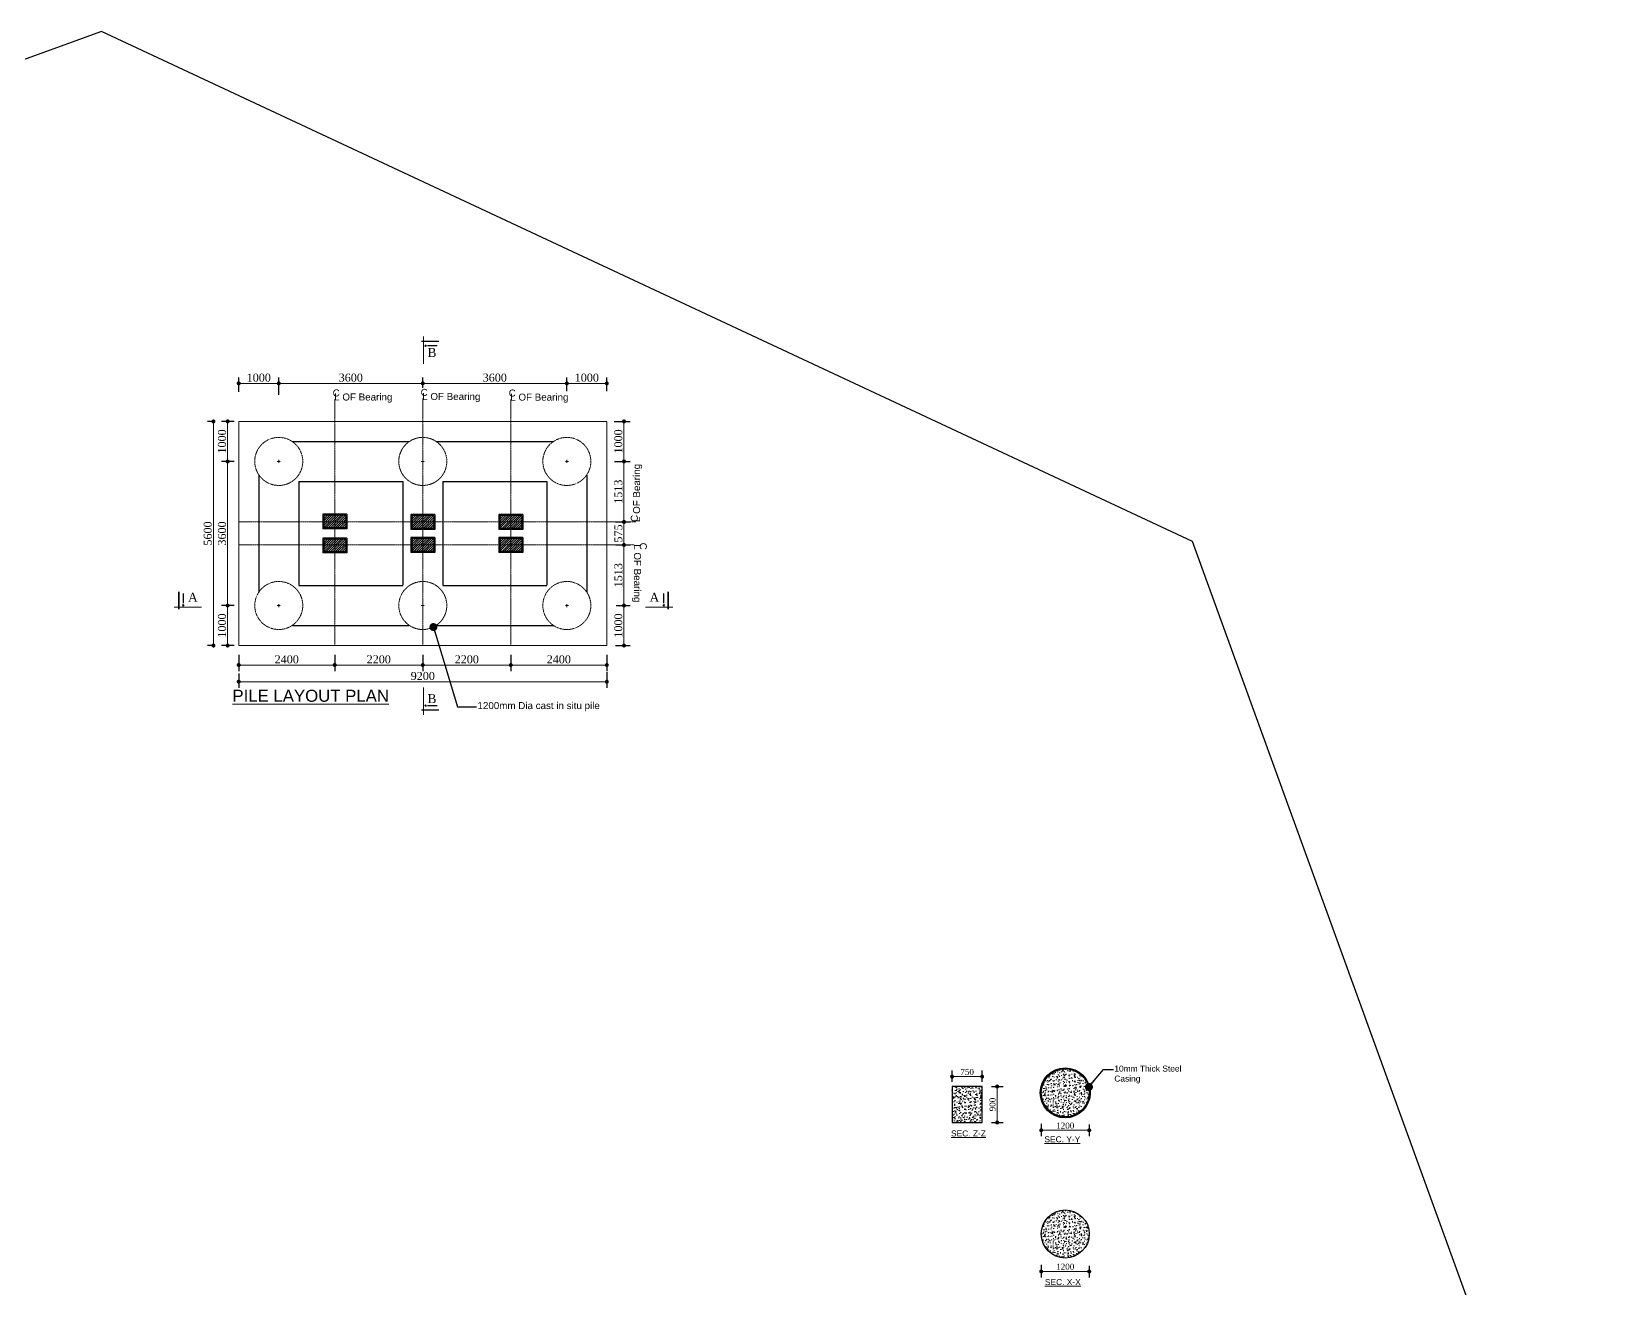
# Model space of a CAD drawing. Header units: millimetres. Extents: x -684453 to 35267, y -286696 to 273430.
# Drawn here: x -373392 to -334100, y 1739 to 33150 of the extents above; entities that cross this region are included whole.
import ezdxf

# ---------------------------------------------------------------- set-up
doc = ezdxf.new("R2010")
doc.units = ezdxf.units.MM
doc.header["$PDMODE"] = 2
for name, pattern in [('CENTER', [2, 1.25, -0.25, 0.25, -0.25]), ('DASHED', [0.75, 0.5, -0.25]), ('HIDDEN', [9.525, 6.35, -3.175])]:
    doc.linetypes.add(name, pattern=pattern)
doc.layers.get('Defpoints').update_dxf_attribs({"lineweight": 13})
for name, color, linetype, lineweight in [('Center Line', 34, 'Continuous', 15), ('Dimision', 4, 'Continuous', 9), ('hatch', 65, 'Continuous', 9), ('Hatching', 65, 'Continuous', 15), ('Pile', 11, 'Continuous', 15), ('Pire Line', 11, 'Continuous', 25), ('Text', 7, 'Continuous', 15)]:
    doc.layers.add(name, color=color, linetype=linetype, lineweight=lineweight)
doc.styles.add('ROMANS', font='arial.ttf', dxfattribs={"height": 200})
doc.styles.get("Standard").update_dxf_attribs({"font": 'times.ttf'})
doc.linetypes.add('BATTING', pattern='A,0.00254,-2.54,[134,ltypeshp.shx,S=2.54,R=0,X=-2.54,Y=0],-5.08,[134,ltypeshp.shx,S=2.54,R=180,X=2.54,Y=0],-2.54', length=10.16254)
doc.dimstyles.new('ISO-25', dxfattribs={"dimtxt": 175, "dimasz": 100, "dimexe": 65, "dimexo": 115.625, "dimgap": 40, "dimtad": 1, "dimtoh": 1, "dimdec": 0, "dimtxsty": 'Standard', "dimblk": 'DOT', "dimcen": 300, "dimclrd": 256, "dimclre": 256, "dimclrt": 256, "dimadec": 0, "dimazin": 0, "dimtfac": 1, "dimtdec": 0, "dimtix": 1, "dimtmove": 0, "dimatfit": 3, "dimldrblk": 'DOT', "dimfxl": 75, "dimlwd": -1, "dimarcsym": 0})
pattern_1 = [(50, (0, -118512.03), (182.18467, -15.939086), [19.05, -209.55]), (355, (0, -118512.03), (-35.24283, 191.05664), [15.24, -167.64]), (100.451, (15.18, -118513.36), (146.9425, 175.11669), [16.19, -178.09]), (46.1842, (0, -118461.23), (271.07904, -42.04233), [28.575, -314.325]), (96.6356, (22.6, -118464.74), (237.40423, 247.42556), [24.285, -267.135]), (351.184, (0, -118461.23), (237.4046, 247.42512), [22.86, -251.46]), (21, (25.4, -118473.93), (151.61488, -102.26552), [19.05, -209.55]), (326, (25.4, -118473.93), (61.80203, 184.18797), [15.24, -167.64]), (71.4514, (38.03, -118482.46), (213.41649, 81.92286), [16.19, -178.09]), (37.5, (0, -118512.033), (3.088603, 84.555039), [0, -165.608, 0, -170.18, 0, -168.275]), (7.5, (0, -118512.03), (66.819663, 100.180575), [0, -97.028, 0, -161.798, 0, -64.135]), (327.5, (-56.64, -118512.03), (135.590595, -5.728744), [0, -63.5, 0, -198.12, 0, -262.89]), (317.5, (-82.04, -118512.03), (148.12918, 25.42649), [0, -82.55, 0, -131.572, 0, -186.69])]

# ---------------------------------------------------------------- blocks, each defined once
blk = doc.blocks.new('_Dot')
at = {"color": 0, "linetype": 'ByBlock', "lineweight": -2}
blk.add_line((-0.5, 0), (-1, 0), dxfattribs=at)
at = {"color": 0, "linetype": 'ByBlock', "const_width": 0.5}
blk.add_lwpolyline([(-0.25, 0, 1), (0.25, 0, 1)], format="xyb", close=True, dxfattribs=at)
blk = doc.blocks.new('*D128')
at = {"layer": 'Defpoints', "color": 0, "ltscale": 3, "transparency": 16777216}
for p in [(-360011, 24357), (-360011, 24050), (-359011, 24050)]:
    blk.add_point(p, dxfattribs=at)
at = {"layer": 'Dimision', "color": 1, "lineweight": -2, "ltscale": 3, "transparency": 16777216}
for p, q in [((-360011, 24166), (-360011, 24507)), ((-359011, 24166), (-359011, 24507))]:
    blk.add_line(p, q, dxfattribs=at)
at = {"layer": 'Dimision', "ltscale": 3, "transparency": 16777216}
blk.add_line((-359111, 24357), (-359911, 24357), dxfattribs=at)
at = {"layer": 'Dimision', "ltscale": 3, "transparency": 16777216, "xscale": 100, "yscale": 100, "zscale": 100, "rotation": 180}
blk.add_blockref('_Dot', (-360011, 24357), dxfattribs=at)
at = {"layer": 'Dimision', "ltscale": 3, "transparency": 16777216, "xscale": 100, "yscale": 100, "zscale": 100}
blk.add_blockref('_Dot', (-359011, 24357), dxfattribs=at)
at = {"layer": 'Dimision', "ltscale": 3, "transparency": 16777216, "insert": (-359511, 24499), "char_height": 200, "attachment_point": 5}
blk.add_mtext('1000', dxfattribs=at)
blk = doc.blocks.new('*D129')
at = {"layer": 'Defpoints', "color": 0, "ltscale": 3, "transparency": 16777216}
for p in [(-363611, 24357), (-363611, 24210), (-360011, 24050)]:
    blk.add_point(p, dxfattribs=at)
at = {"layer": 'Dimision', "color": 1, "lineweight": -2, "ltscale": 3, "transparency": 16777216}
for p, q in [((-363611, 24326), (-363611, 24507)), ((-360011, 24166), (-360011, 24507))]:
    blk.add_line(p, q, dxfattribs=at)
at = {"layer": 'Dimision', "ltscale": 3, "transparency": 16777216}
blk.add_line((-360111, 24357), (-363511, 24357), dxfattribs=at)
at = {"layer": 'Dimision', "ltscale": 3, "transparency": 16777216, "xscale": 100, "yscale": 100, "zscale": 100, "rotation": 180}
blk.add_blockref('_Dot', (-363611, 24357), dxfattribs=at)
at = {"layer": 'Dimision', "ltscale": 3, "transparency": 16777216, "xscale": 100, "yscale": 100, "zscale": 100}
blk.add_blockref('_Dot', (-360011, 24357), dxfattribs=at)
at = {"layer": 'Dimision', "ltscale": 3, "transparency": 16777216, "insert": (-361811, 24499), "char_height": 200, "attachment_point": 5}
blk.add_mtext('3600', dxfattribs=at)
blk = doc.blocks.new('*D132')
at = {"layer": 'Defpoints', "color": 0, "ltscale": 3, "transparency": 16777216}
for p in [(-367210, 24357), (-363611, 24129), (-367210, 23958)]:
    blk.add_point(p, dxfattribs=at)
at = {"layer": 'Dimision', "color": 1, "lineweight": -2, "ltscale": 3, "transparency": 16777216}
for p, q in [((-367210, 24074), (-367210, 24507)), ((-363611, 24245), (-363611, 24507))]:
    blk.add_line(p, q, dxfattribs=at)
at = {"layer": 'Dimision', "ltscale": 3, "transparency": 16777216}
blk.add_line((-363711, 24357), (-367110, 24357), dxfattribs=at)
at = {"layer": 'Dimision', "ltscale": 3, "transparency": 16777216, "xscale": 100, "yscale": 100, "zscale": 100, "rotation": 180}
blk.add_blockref('_Dot', (-367210, 24357), dxfattribs=at)
at = {"layer": 'Dimision', "ltscale": 3, "transparency": 16777216, "xscale": 100, "yscale": 100, "zscale": 100}
blk.add_blockref('_Dot', (-363611, 24357), dxfattribs=at)
at = {"layer": 'Dimision', "ltscale": 3, "transparency": 16777216, "insert": (-365410, 24499), "char_height": 200, "attachment_point": 5}
blk.add_mtext('3600', dxfattribs=at)
blk = doc.blocks.new('*D133')
at = {"layer": 'Defpoints', "color": 0, "ltscale": 3, "transparency": 16777216}
for p in [(-368211, 24357), (-368211, 24033), (-367210, 23958)]:
    blk.add_point(p, dxfattribs=at)
at = {"layer": 'Dimision', "color": 1, "lineweight": -2, "ltscale": 3, "transparency": 16777216}
for p, q in [((-368211, 24148), (-368211, 24507)), ((-367210, 24074), (-367210, 24507))]:
    blk.add_line(p, q, dxfattribs=at)
at = {"layer": 'Dimision', "ltscale": 3, "transparency": 16777216}
blk.add_line((-367310, 24357), (-368111, 24357), dxfattribs=at)
at = {"layer": 'Dimision', "ltscale": 3, "transparency": 16777216, "xscale": 100, "yscale": 100, "zscale": 100, "rotation": 180}
blk.add_blockref('_Dot', (-368211, 24357), dxfattribs=at)
at = {"layer": 'Dimision', "ltscale": 3, "transparency": 16777216, "xscale": 100, "yscale": 100, "zscale": 100}
blk.add_blockref('_Dot', (-367210, 24357), dxfattribs=at)
at = {"layer": 'Dimision', "ltscale": 3, "transparency": 16777216, "insert": (-367710, 24499), "char_height": 200, "attachment_point": 5}
blk.add_mtext('1000', dxfattribs=at)
blk = doc.blocks.new('*D134')
at = {"layer": 'Defpoints', "color": 0, "ltscale": 3, "transparency": 16777216}
for p in [(-368211, 23406), (-368488, 22406), (-368211, 22406)]:
    blk.add_point(p, dxfattribs=at)
at = {"layer": 'Dimision', "color": 1, "lineweight": -2, "ltscale": 3, "transparency": 16777216}
for p, q in [((-368326, 23406), (-368638, 23406)), ((-368326, 22406), (-368638, 22406))]:
    blk.add_line(p, q, dxfattribs=at)
at = {"layer": 'Dimision', "ltscale": 3, "transparency": 16777216}
blk.add_line((-368488, 23306), (-368488, 22506), dxfattribs=at)
at = {"layer": 'Dimision', "ltscale": 3, "transparency": 16777216, "xscale": 100, "yscale": 100, "zscale": 100}
for p, rotation in [((-368488, 23406), 90), ((-368488, 22406), 270)]:
    blk.add_blockref('_Dot', p, dxfattribs=dict(at, rotation=rotation))
at = {"layer": 'Dimision', "ltscale": 3, "transparency": 16777216, "insert": (-368629, 22906), "char_height": 200, "attachment_point": 5, "rotation": 90}
blk.add_mtext('1000', dxfattribs=at)
blk = doc.blocks.new('*D135')
at = {"layer": 'Defpoints', "color": 0, "ltscale": 3, "transparency": 16777216}
for p in [(-368211, 22406), (-368488, 18806), (-368211, 18806)]:
    blk.add_point(p, dxfattribs=at)
at = {"layer": 'Dimision', "color": 1, "lineweight": -2, "ltscale": 3, "transparency": 16777216}
for p, q in [((-368326, 22406), (-368638, 22406)), ((-368326, 18806), (-368638, 18806))]:
    blk.add_line(p, q, dxfattribs=at)
at = {"layer": 'Dimision', "ltscale": 3, "transparency": 16777216}
blk.add_line((-368488, 22306), (-368488, 18906), dxfattribs=at)
at = {"layer": 'Dimision', "ltscale": 3, "transparency": 16777216, "xscale": 100, "yscale": 100, "zscale": 100}
for p, rotation in [((-368488, 22406), 90), ((-368488, 18806), 270)]:
    blk.add_blockref('_Dot', p, dxfattribs=dict(at, rotation=rotation))
at = {"layer": 'Dimision', "ltscale": 3, "transparency": 16777216, "insert": (-368629, 20606), "char_height": 200, "attachment_point": 5, "rotation": 90}
blk.add_mtext('3600', dxfattribs=at)
blk = doc.blocks.new('*D182')
at = {"layer": 'Defpoints', "color": 0, "ltscale": 3, "transparency": 16777216}
for p in [(-368211, 18806), (-368488, 17806), (-368211, 17806)]:
    blk.add_point(p, dxfattribs=at)
at = {"layer": 'Dimision', "color": 1, "lineweight": -2, "ltscale": 3, "transparency": 16777216}
for p, q in [((-368326, 18806), (-368638, 18806)), ((-368326, 17806), (-368638, 17806))]:
    blk.add_line(p, q, dxfattribs=at)
at = {"layer": 'Dimision', "ltscale": 3, "transparency": 16777216}
blk.add_line((-368488, 18706), (-368488, 17906), dxfattribs=at)
at = {"layer": 'Dimision', "ltscale": 3, "transparency": 16777216, "xscale": 100, "yscale": 100, "zscale": 100}
for p, rotation in [((-368488, 18806), 90), ((-368488, 17806), 270)]:
    blk.add_blockref('_Dot', p, dxfattribs=dict(at, rotation=rotation))
at = {"layer": 'Dimision', "ltscale": 3, "transparency": 16777216, "insert": (-368629, 18306), "char_height": 200, "attachment_point": 5, "rotation": 90}
blk.add_mtext('1000', dxfattribs=at)
blk = doc.blocks.new('*D136')
at = {"layer": 'Defpoints', "color": 0, "ltscale": 3, "transparency": 16777216}
for p in [(-368211, 17691), (-365811, 17691), (-365811, 17319)]:
    blk.add_point(p, dxfattribs=at)
at = {"layer": 'Dimision', "color": 1, "lineweight": -2, "ltscale": 3, "transparency": 16777216}
for p, q in [((-368211, 17575), (-368211, 17169)), ((-365811, 17575), (-365811, 17169))]:
    blk.add_line(p, q, dxfattribs=at)
at = {"layer": 'Dimision', "ltscale": 3, "transparency": 16777216}
blk.add_line((-368111, 17319), (-365911, 17319), dxfattribs=at)
at = {"layer": 'Dimision', "ltscale": 3, "transparency": 16777216, "xscale": 100, "yscale": 100, "zscale": 100, "rotation": 180}
blk.add_blockref('_Dot', (-368211, 17319), dxfattribs=at)
at = {"layer": 'Dimision', "ltscale": 3, "transparency": 16777216, "xscale": 100, "yscale": 100, "zscale": 100}
blk.add_blockref('_Dot', (-365811, 17319), dxfattribs=at)
at = {"layer": 'Dimision', "ltscale": 3, "transparency": 16777216, "insert": (-367011, 17461), "char_height": 200, "attachment_point": 5}
blk.add_mtext('2400', dxfattribs=at)
blk = doc.blocks.new('*D137')
at = {"layer": 'Defpoints', "color": 0, "ltscale": 3, "transparency": 16777216}
for p in [(-363611, 17691), (-365811, 17575), (-363611, 17319)]:
    blk.add_point(p, dxfattribs=at)
at = {"layer": 'Dimision', "color": 1, "lineweight": -2, "ltscale": 3, "transparency": 16777216}
for p, q in [((-365811, 17460), (-365811, 17169)), ((-363611, 17575), (-363611, 17169))]:
    blk.add_line(p, q, dxfattribs=at)
at = {"layer": 'Dimision', "ltscale": 3, "transparency": 16777216}
blk.add_line((-365711, 17319), (-363711, 17319), dxfattribs=at)
at = {"layer": 'Dimision', "ltscale": 3, "transparency": 16777216, "xscale": 100, "yscale": 100, "zscale": 100, "rotation": 180}
blk.add_blockref('_Dot', (-365811, 17319), dxfattribs=at)
at = {"layer": 'Dimision', "ltscale": 3, "transparency": 16777216, "xscale": 100, "yscale": 100, "zscale": 100}
blk.add_blockref('_Dot', (-363611, 17319), dxfattribs=at)
at = {"layer": 'Dimision', "ltscale": 3, "transparency": 16777216, "insert": (-364711, 17461), "char_height": 200, "attachment_point": 5}
blk.add_mtext('2200', dxfattribs=at)
blk = doc.blocks.new('*D138')
at = {"layer": 'Defpoints', "color": 0, "ltscale": 3, "transparency": 16777216}
for p in [(-363611, 17691), (-361411, 17691), (-361411, 17319)]:
    blk.add_point(p, dxfattribs=at)
at = {"layer": 'Dimision', "color": 1, "lineweight": -2, "ltscale": 3, "transparency": 16777216}
for p, q in [((-363611, 17575), (-363611, 17169)), ((-361411, 17575), (-361411, 17169))]:
    blk.add_line(p, q, dxfattribs=at)
at = {"layer": 'Dimision', "ltscale": 3, "transparency": 16777216}
blk.add_line((-363511, 17319), (-361511, 17319), dxfattribs=at)
at = {"layer": 'Dimision', "ltscale": 3, "transparency": 16777216, "xscale": 100, "yscale": 100, "zscale": 100, "rotation": 180}
blk.add_blockref('_Dot', (-363611, 17319), dxfattribs=at)
at = {"layer": 'Dimision', "ltscale": 3, "transparency": 16777216, "xscale": 100, "yscale": 100, "zscale": 100}
blk.add_blockref('_Dot', (-361411, 17319), dxfattribs=at)
at = {"layer": 'Dimision', "ltscale": 3, "transparency": 16777216, "insert": (-362511, 17461), "char_height": 200, "attachment_point": 5}
blk.add_mtext('2200', dxfattribs=at)
blk = doc.blocks.new('*D139')
at = {"layer": 'Defpoints', "color": 0, "ltscale": 3, "transparency": 16777216}
for p in [(-361411, 17691), (-359011, 17691), (-359011, 17319)]:
    blk.add_point(p, dxfattribs=at)
at = {"layer": 'Dimision', "color": 1, "lineweight": -2, "ltscale": 3, "transparency": 16777216}
for p, q in [((-361411, 17575), (-361411, 17169)), ((-359011, 17575), (-359011, 17169))]:
    blk.add_line(p, q, dxfattribs=at)
at = {"layer": 'Dimision', "ltscale": 3, "transparency": 16777216}
blk.add_line((-361311, 17319), (-359111, 17319), dxfattribs=at)
at = {"layer": 'Dimision', "ltscale": 3, "transparency": 16777216, "xscale": 100, "yscale": 100, "zscale": 100, "rotation": 180}
blk.add_blockref('_Dot', (-361411, 17319), dxfattribs=at)
at = {"layer": 'Dimision', "ltscale": 3, "transparency": 16777216, "xscale": 100, "yscale": 100, "zscale": 100}
blk.add_blockref('_Dot', (-359011, 17319), dxfattribs=at)
at = {"layer": 'Dimision', "ltscale": 3, "transparency": 16777216, "insert": (-360211, 17461), "char_height": 200, "attachment_point": 5}
blk.add_mtext('2400', dxfattribs=at)
blk = doc.blocks.new('*D142')
at = {"layer": 'Defpoints', "color": 0, "ltscale": 3, "transparency": 16777216}
for p in [(-368211, 17221), (-368211, 16903), (-359011, 17254)]:
    blk.add_point(p, dxfattribs=at)
at = {"layer": 'Dimision', "color": 1, "lineweight": -2, "ltscale": 3, "transparency": 16777216}
for p, q in [((-368211, 17105), (-368211, 16753)), ((-359011, 17138), (-359011, 16753))]:
    blk.add_line(p, q, dxfattribs=at)
at = {"layer": 'Dimision', "ltscale": 3, "transparency": 16777216}
blk.add_line((-359111, 16903), (-368111, 16903), dxfattribs=at)
at = {"layer": 'Dimision', "ltscale": 3, "transparency": 16777216, "xscale": 100, "yscale": 100, "zscale": 100, "rotation": 180}
blk.add_blockref('_Dot', (-368211, 16903), dxfattribs=at)
at = {"layer": 'Dimision', "ltscale": 3, "transparency": 16777216, "xscale": 100, "yscale": 100, "zscale": 100}
blk.add_blockref('_Dot', (-359011, 16903), dxfattribs=at)
at = {"layer": 'Dimision', "ltscale": 3, "transparency": 16777216, "insert": (-363611, 17045), "char_height": 200, "attachment_point": 5}
blk.add_mtext('9200', dxfattribs=at)
blk = doc.blocks.new('*D143')
at = {"layer": 'Defpoints', "color": 0, "ltscale": 3, "transparency": 16777216}
for p in [(-368843, 23406), (-368698, 23406), (-368698, 17806)]:
    blk.add_point(p, dxfattribs=at)
at = {"layer": 'Dimision', "color": 1, "lineweight": -2, "ltscale": 3, "transparency": 16777216}
for p, q in [((-368813, 23406), (-368993, 23406)), ((-368813, 17806), (-368993, 17806))]:
    blk.add_line(p, q, dxfattribs=at)
at = {"layer": 'Dimision', "ltscale": 3, "transparency": 16777216}
blk.add_line((-368843, 17906), (-368843, 23306), dxfattribs=at)
at = {"layer": 'Dimision', "ltscale": 3, "transparency": 16777216, "xscale": 100, "yscale": 100, "zscale": 100}
for p, rotation in [((-368843, 23406), 90), ((-368843, 17806), 270)]:
    blk.add_blockref('_Dot', p, dxfattribs=dict(at, rotation=rotation))
at = {"layer": 'Dimision', "ltscale": 3, "transparency": 16777216, "insert": (-368984, 20606), "char_height": 200, "attachment_point": 5, "rotation": 90}
blk.add_mtext('5600', dxfattribs=at)
blk = doc.blocks.new('*D140')
at = {"layer": 'Defpoints', "color": 0, "ltscale": 3, "transparency": 16777216}
for p in [(-349516, 6788), (-349516, 5888), (-349254, 5888)]:
    blk.add_point(p, dxfattribs=at)
at = {"layer": 'Dimision', "color": 1, "lineweight": -2, "ltscale": 3, "transparency": 16777216}
for p, q in [((-349400, 6788), (-349104, 6788)), ((-349400, 5888), (-349104, 5888))]:
    blk.add_line(p, q, dxfattribs=at)
at = {"layer": 'Dimision', "ltscale": 3, "transparency": 16777216}
blk.add_line((-349254, 6688), (-349254, 5988), dxfattribs=at)
at = {"layer": 'Dimision', "ltscale": 3, "transparency": 16777216, "xscale": 100, "yscale": 100, "zscale": 100}
for p, rotation in [((-349254, 6788), 90), ((-349254, 5888), 270)]:
    blk.add_blockref('_Dot', p, dxfattribs=dict(at, rotation=rotation))
at = {"layer": 'Dimision', "ltscale": 3, "transparency": 16777216, "insert": (-349370, 6338), "char_height": 150, "attachment_point": 5, "rotation": 90}
blk.add_mtext('900', dxfattribs=at)
blk = doc.blocks.new('*D183')
at = {"layer": 'Defpoints', "color": 0, "ltscale": 3, "transparency": 16777216}
for p in [(-350381, 7034), (-350381, 6788), (-349631, 6788)]:
    blk.add_point(p, dxfattribs=at)
at = {"layer": 'Dimision', "color": 1, "lineweight": -2, "ltscale": 3, "transparency": 16777216}
for p, q in [((-350381, 6904), (-350381, 7184)), ((-349631, 6904), (-349631, 7184))]:
    blk.add_line(p, q, dxfattribs=at)
at = {"layer": 'Dimision', "ltscale": 3, "transparency": 16777216}
blk.add_line((-349731, 7034), (-350281, 7034), dxfattribs=at)
at = {"layer": 'Dimision', "ltscale": 3, "transparency": 16777216, "xscale": 100, "yscale": 100, "zscale": 100, "rotation": 180}
blk.add_blockref('_Dot', (-350381, 7034), dxfattribs=at)
at = {"layer": 'Dimision', "ltscale": 3, "transparency": 16777216, "xscale": 100, "yscale": 100, "zscale": 100}
blk.add_blockref('_Dot', (-349631, 7034), dxfattribs=at)
at = {"layer": 'Dimision', "ltscale": 3, "transparency": 16777216, "insert": (-350006, 7151), "char_height": 150, "attachment_point": 5}
blk.add_mtext('750', dxfattribs=at)
blk = doc.blocks.new('*D141')
at = {"layer": 'Defpoints', "color": 0, "ltscale": 3, "transparency": 16777216}
for p in [(-348154, 5971), (-346954, 5951), (-348154, 5694)]:
    blk.add_point(p, dxfattribs=at)
at = {"layer": 'Dimision', "color": 1, "lineweight": -2, "ltscale": 3, "transparency": 16777216}
for p, q in [((-348154, 5855), (-348154, 5544)), ((-346954, 5836), (-346954, 5544))]:
    blk.add_line(p, q, dxfattribs=at)
at = {"layer": 'Dimision', "ltscale": 3, "transparency": 16777216}
blk.add_line((-347054, 5694), (-348054, 5694), dxfattribs=at)
at = {"layer": 'Dimision', "ltscale": 3, "transparency": 16777216, "xscale": 100, "yscale": 100, "zscale": 100, "rotation": 180}
blk.add_blockref('_Dot', (-348154, 5694), dxfattribs=at)
at = {"layer": 'Dimision', "ltscale": 3, "transparency": 16777216, "xscale": 100, "yscale": 100, "zscale": 100}
blk.add_blockref('_Dot', (-346954, 5694), dxfattribs=at)
at = {"layer": 'Dimision', "ltscale": 3, "transparency": 16777216, "insert": (-347554, 5810), "char_height": 150, "attachment_point": 5}
blk.add_mtext('1200', dxfattribs=at)
blk = doc.blocks.new('*D149')
at = {"layer": 'Defpoints', "color": 0, "ltscale": 3, "transparency": 16777216}
for p in [(-358906, 20319), (-358582, 20319), (-358894, 18806)]:
    blk.add_point(p, dxfattribs=at)
at = {"layer": 'Dimision', "color": 1, "lineweight": -2, "ltscale": 3, "transparency": 16777216}
for p, q in [((-358790, 20319), (-358432, 20319)), ((-358779, 18806), (-358432, 18806))]:
    blk.add_line(p, q, dxfattribs=at)
at = {"layer": 'Dimision', "ltscale": 3, "transparency": 16777216}
blk.add_line((-358582, 18906), (-358582, 20219), dxfattribs=at)
at = {"layer": 'Dimision', "ltscale": 3, "transparency": 16777216, "xscale": 100, "yscale": 100, "zscale": 100}
for p, rotation in [((-358582, 20319), 90), ((-358582, 18806), 270)]:
    blk.add_blockref('_Dot', p, dxfattribs=dict(at, rotation=rotation))
at = {"layer": 'Dimision', "ltscale": 3, "transparency": 16777216, "insert": (-358724, 19563), "char_height": 200, "attachment_point": 5, "rotation": 90}
blk.add_mtext('1513', dxfattribs=at)
blk = doc.blocks.new('*D147')
at = {"layer": 'Defpoints', "color": 0, "ltscale": 3, "transparency": 16777216}
for p in [(-358912, 20894), (-358582, 20894), (-358906, 20319)]:
    blk.add_point(p, dxfattribs=at)
at = {"layer": 'Dimision', "color": 1, "lineweight": -2, "ltscale": 3, "transparency": 16777216}
for p, q in [((-358796, 20894), (-358432, 20894)), ((-358790, 20319), (-358432, 20319))]:
    blk.add_line(p, q, dxfattribs=at)
at = {"layer": 'Dimision', "ltscale": 3, "transparency": 16777216}
blk.add_line((-358582, 20419), (-358582, 20794), dxfattribs=at)
at = {"layer": 'Dimision', "ltscale": 3, "transparency": 16777216, "xscale": 100, "yscale": 100, "zscale": 100}
for p, rotation in [((-358582, 20894), 90), ((-358582, 20319), 270)]:
    blk.add_blockref('_Dot', p, dxfattribs=dict(at, rotation=rotation))
at = {"layer": 'Dimision', "ltscale": 3, "transparency": 16777216, "insert": (-358724, 20606), "char_height": 200, "attachment_point": 5, "rotation": 90}
blk.add_mtext('575', dxfattribs=at)
blk = doc.blocks.new('*D148')
at = {"layer": 'Defpoints', "color": 0, "ltscale": 3, "transparency": 16777216}
for p in [(-358934, 22406), (-358583, 22406), (-358912, 20894)]:
    blk.add_point(p, dxfattribs=at)
at = {"layer": 'Dimision', "color": 1, "lineweight": -2, "ltscale": 3, "transparency": 16777216}
for p, q in [((-358819, 22406), (-358433, 22406)), ((-358796, 20894), (-358433, 20894))]:
    blk.add_line(p, q, dxfattribs=at)
at = {"layer": 'Dimision', "ltscale": 3, "transparency": 16777216}
blk.add_line((-358583, 20994), (-358583, 22306), dxfattribs=at)
at = {"layer": 'Dimision', "ltscale": 3, "transparency": 16777216, "xscale": 100, "yscale": 100, "zscale": 100}
for p, rotation in [((-358583, 22406), 90), ((-358583, 20894), 270)]:
    blk.add_blockref('_Dot', p, dxfattribs=dict(at, rotation=rotation))
at = {"layer": 'Dimision', "ltscale": 3, "transparency": 16777216, "insert": (-358724, 21650), "char_height": 200, "attachment_point": 5, "rotation": 90}
blk.add_mtext('1513', dxfattribs=at)
blk = doc.blocks.new('*D162')
at = {"layer": 'Defpoints', "color": 0, "ltscale": 3, "transparency": 16777216}
for p in [(-358894, 18806), (-358913, 17806), (-358582, 17806)]:
    blk.add_point(p, dxfattribs=at)
at = {"layer": 'Dimision', "color": 1, "lineweight": -2, "ltscale": 3, "transparency": 16777216}
for p, q in [((-358779, 18806), (-358432, 18806)), ((-358797, 17806), (-358432, 17806))]:
    blk.add_line(p, q, dxfattribs=at)
at = {"layer": 'Dimision', "ltscale": 3, "transparency": 16777216}
blk.add_line((-358582, 18706), (-358582, 17906), dxfattribs=at)
at = {"layer": 'Dimision', "ltscale": 3, "transparency": 16777216, "xscale": 100, "yscale": 100, "zscale": 100}
for p, rotation in [((-358582, 18806), 90), ((-358582, 17806), 270)]:
    blk.add_blockref('_Dot', p, dxfattribs=dict(at, rotation=rotation))
at = {"layer": 'Dimision', "ltscale": 3, "transparency": 16777216, "insert": (-358724, 18306), "char_height": 200, "attachment_point": 5, "rotation": 90}
blk.add_mtext('1000', dxfattribs=at)
blk = doc.blocks.new('*D163')
at = {"layer": 'Defpoints', "color": 0, "ltscale": 3, "transparency": 16777216}
for p in [(-358940, 23406), (-358582, 23406), (-358934, 22406)]:
    blk.add_point(p, dxfattribs=at)
at = {"layer": 'Dimision', "color": 1, "lineweight": -2, "ltscale": 3, "transparency": 16777216}
for p, q in [((-358824, 23406), (-358432, 23406)), ((-358819, 22406), (-358432, 22406))]:
    blk.add_line(p, q, dxfattribs=at)
at = {"layer": 'Dimision', "ltscale": 3, "transparency": 16777216}
blk.add_line((-358582, 22506), (-358582, 23306), dxfattribs=at)
at = {"layer": 'Dimision', "ltscale": 3, "transparency": 16777216, "xscale": 100, "yscale": 100, "zscale": 100}
for p, rotation in [((-358582, 23406), 90), ((-358582, 22406), 270)]:
    blk.add_blockref('_Dot', p, dxfattribs=dict(at, rotation=rotation))
at = {"layer": 'Dimision', "ltscale": 3, "transparency": 16777216, "insert": (-358724, 22906), "char_height": 200, "attachment_point": 5, "rotation": 90}
blk.add_mtext('1000', dxfattribs=at)
blk = doc.blocks.new('*D155')
at = {"layer": 'Defpoints', "color": 0, "ltscale": 3, "transparency": 16777216}
for p in [(-348154, 2444), (-346954, 2424), (-348154, 2167)]:
    blk.add_point(p, dxfattribs=at)
at = {"layer": 'Dimision', "color": 1, "lineweight": -2, "ltscale": 3, "transparency": 16777216}
for p, q in [((-348154, 2329), (-348154, 2017)), ((-346954, 2309), (-346954, 2017))]:
    blk.add_line(p, q, dxfattribs=at)
at = {"layer": 'Dimision', "ltscale": 3, "transparency": 16777216}
blk.add_line((-347054, 2167), (-348054, 2167), dxfattribs=at)
at = {"layer": 'Dimision', "ltscale": 3, "transparency": 16777216, "xscale": 100, "yscale": 100, "zscale": 100, "rotation": 180}
blk.add_blockref('_Dot', (-348154, 2167), dxfattribs=at)
at = {"layer": 'Dimision', "ltscale": 3, "transparency": 16777216, "xscale": 100, "yscale": 100, "zscale": 100}
blk.add_blockref('_Dot', (-346954, 2167), dxfattribs=at)
at = {"layer": 'Dimision', "ltscale": 3, "transparency": 16777216, "insert": (-347554, 2283), "char_height": 150, "attachment_point": 5}
blk.add_mtext('1200', dxfattribs=at)

msp = doc.modelspace()

# ---------------------------------------------------------------- hatches: boundary and pattern name
at = {"layer": 'hatch', "ltscale": 10}
h = msp.add_hatch(dxfattribs=at)
h.set_pattern_fill('_USER', color=256, scale=40, angle=45, style=0, pattern_type=0)
h.set_pattern_definition([(45, (-4400, -118537.033), (-28.2842712, 28.2842712), [])])
h.paths.add_polyline_path([(-365810.5, 20906.4), (-366085.5, 20906.4), (-366085.5, 20746.4), (-365810.5, 20746.4)])
h.paths.add_polyline_path([(-365810.5, 21066.4), (-366085.5, 21066.4), (-366085.5, 20906.4), (-365810.5, 20906.4)])
h.paths.add_polyline_path([(-365535.5, 21066.4), (-365810.5, 21066.4), (-365810.5, 20906.4), (-365535.5, 20906.4)])
h.paths.add_polyline_path([(-365535.5, 20906.4), (-365810.5, 20906.4), (-365810.5, 20746.4), (-365535.5, 20746.4)])
h = msp.add_hatch(dxfattribs=at)
h.set_pattern_fill('_USER', color=256, scale=40, angle=45, style=0, pattern_type=0)
h.set_pattern_definition([(45, (-2200, -118549.533), (-28.2842712, 28.2842712), [])])
h.paths.add_polyline_path([(-363610.5, 20893.9), (-363885.5, 20893.9), (-363885.5, 20733.9), (-363610.5, 20733.9)])
h.paths.add_polyline_path([(-363610.5, 21053.9), (-363885.5, 21053.9), (-363885.5, 20893.9), (-363610.5, 20893.9)])
h.paths.add_polyline_path([(-363335.5, 21053.9), (-363610.5, 21053.9), (-363610.5, 20893.9), (-363335.5, 20893.9)])
h.paths.add_polyline_path([(-363335.5, 20893.9), (-363610.5, 20893.9), (-363610.5, 20733.9), (-363335.5, 20733.9)])
h = msp.add_hatch(dxfattribs=at)
h.set_pattern_fill('_USER', color=256, scale=40, angle=45, style=0, pattern_type=0)
h.set_pattern_definition([(45, (0, -118549.533), (-28.2842712, 28.2842712), [])])
h.paths.add_polyline_path([(-361410.5, 20893.9), (-361685.5, 20893.9), (-361685.5, 20733.9), (-361410.5, 20733.9)])
h.paths.add_polyline_path([(-361410.5, 21053.9), (-361685.5, 21053.9), (-361685.5, 20893.9), (-361410.5, 20893.9)])
h.paths.add_polyline_path([(-361135.5, 21053.9), (-361410.5, 21053.9), (-361410.5, 20893.9), (-361135.5, 20893.9)])
h.paths.add_polyline_path([(-361135.5, 20893.9), (-361410.5, 20893.9), (-361410.5, 20733.9), (-361135.5, 20733.9)])
h = msp.add_hatch(dxfattribs=at)
h.set_pattern_fill('_USER', color=256, scale=40, angle=45, style=0, pattern_type=0)
h.set_pattern_definition([(45, (-4400, -119137.033), (-28.2842712, 28.2842712), [])])
h.paths.add_polyline_path([(-365810.5, 20306.4), (-366085.5, 20306.4), (-366085.5, 20146.4), (-365810.5, 20146.4)])
h.paths.add_polyline_path([(-365810.5, 20466.4), (-366085.5, 20466.4), (-366085.5, 20306.4), (-365810.5, 20306.4)])
h.paths.add_polyline_path([(-365535.5, 20466.4), (-365810.5, 20466.4), (-365810.5, 20306.4), (-365535.5, 20306.4)])
h.paths.add_polyline_path([(-365535.5, 20306.4), (-365810.5, 20306.4), (-365810.5, 20146.4), (-365535.5, 20146.4)])
h = msp.add_hatch(dxfattribs=at)
h.set_pattern_fill('_USER', color=256, scale=40, angle=45, style=0, pattern_type=0)
h.set_pattern_definition([(45, (-2200, -119124.533), (-28.2842712, 28.2842712), [])])
h.paths.add_polyline_path([(-363610.5, 20318.9), (-363885.5, 20318.9), (-363885.5, 20158.9), (-363610.5, 20158.9)])
h.paths.add_polyline_path([(-363610.5, 20478.9), (-363885.5, 20478.9), (-363885.5, 20318.9), (-363610.5, 20318.9)])
h.paths.add_polyline_path([(-363335.5, 20478.9), (-363610.5, 20478.9), (-363610.5, 20318.9), (-363335.5, 20318.9)])
h.paths.add_polyline_path([(-363335.5, 20318.9), (-363610.5, 20318.9), (-363610.5, 20158.9), (-363335.5, 20158.9)])
h = msp.add_hatch(dxfattribs=at)
h.set_pattern_fill('_USER', color=256, scale=40, angle=45, style=0, pattern_type=0)
h.set_pattern_definition([(45, (-6e-11, -119124.533), (-28.2842712, 28.2842712), [])])
h.paths.add_polyline_path([(-361410.5, 20318.9), (-361685.5, 20318.9), (-361685.5, 20158.9), (-361410.5, 20158.9)])
h.paths.add_polyline_path([(-361410.5, 20478.9), (-361685.5, 20478.9), (-361685.5, 20318.9), (-361410.5, 20318.9)])
h.paths.add_polyline_path([(-361135.5, 20478.9), (-361410.5, 20478.9), (-361410.5, 20318.9), (-361135.5, 20318.9)])
h.paths.add_polyline_path([(-361135.5, 20318.9), (-361410.5, 20318.9), (-361410.5, 20158.9), (-361135.5, 20158.9)])
at = {"layer": 'Hatching', "ltscale": 5}
h = msp.add_hatch(dxfattribs=at)
h.set_pattern_fill('AR-CONC', color=256, style=0)
h.set_pattern_definition(pattern_1)
h.paths.add_polyline_path([(-346954, 6629.4, 1), (-348154, 6629.4, 1)])
h = msp.add_hatch(dxfattribs=at)
h.set_pattern_fill('AR-CONC', color=256, style=0)
h.set_pattern_definition(pattern_1)
h.paths.add_polyline_path([(-349631.3, 6788.1), (-350381.3, 6788.1), (-350381.3, 5888.1), (-349631.3, 5888.1)])
h = msp.add_hatch(dxfattribs=at)
h.set_pattern_fill('AR-CONC', color=256, style=0)
h.set_pattern_definition([(50, (0, -122038.84), (182.18467, -15.939086), [19.05, -209.55]), (355, (0, -122038.84), (-35.24283, 191.05664), [15.24, -167.64]), (100.451, (15.18, -122040.16), (146.9425, 175.11669), [16.19, -178.09]), (46.1842, (0, -121988.04), (271.07904, -42.04233), [28.575, -314.325]), (96.6356, (22.6, -121991.54), (237.40423, 247.42556), [24.285, -267.135]), (351.184, (0, -121988.04), (237.4046, 247.42512), [22.86, -251.46]), (21, (25.4, -122000.74), (151.61488, -102.26552), [19.05, -209.55]), (326, (25.4, -122000.74), (61.80203, 184.18797), [15.24, -167.64]), (71.4514, (38.03, -122009.26), (213.41649, 81.92286), [16.19, -178.09]), (37.5, (0, -122038.836), (3.088603, 84.555039), [0, -165.608, 0, -170.18, 0, -168.275]), (7.5, (0, -122038.84), (66.819663, 100.180575), [0, -97.028, 0, -161.798, 0, -64.135]), (327.5, (-56.64, -122038.836), (135.590595, -5.728744), [0, -63.5, 0, -198.12, 0, -262.89]), (317.5, (-82.04, -122038.84), (148.12918, 25.42649), [0, -82.55, 0, -131.572, 0, -186.69])])
h.paths.add_polyline_path([(-346954, 3102.6, 1), (-348154, 3102.6, 1)])
at = {"layer": 'Text'}
for points in [[(-363524.6, 25296.4, 1), (-363560.5, 25296.4, 1)], [(-369598.2, 18829.7, 1), (-369598.2, 18793.8, 1)], [(-357588, 18829.7, -1), (-357588, 18793.8, -1)], [(-363524.6, 16305.6, -1), (-363560.5, 16305.6, -1)]]:
    msp.add_hatch(color=256, dxfattribs=at).paths.add_polyline_path(points)

# ---------------------------------------------------------------- linework, layer by layer
at = {"layer": 'Center Line', "linetype": 'CENTER'}
for p, q in [((-363610.5, 17806.4), (-363610.5, 23976.3)), ((-365810.5, 17806.4), (-365810.5, 23963.3)), ((-361410.5, 17806.4), (-361410.5, 23959.9)), ((-368210.5, 20893.9), (-358283.4, 20893.9)), ((-368210.5, 20318.9), (-358329.6, 20318.9))]:
    msp.add_line(p, q, dxfattribs=at)
at = {"layer": 'Center Line'}
for p, q in [((-367248, 22406.4), (-367173, 22406.4)), ((-367210.5, 22368.9), (-367210.5, 22443.9)), ((-363648, 22406.4), (-363573, 22406.4)), ((-363610.5, 22368.9), (-363610.5, 22443.9)), ((-360048, 22406.4), (-359973, 22406.4)), ((-360010.5, 22368.9), (-360010.5, 22443.9)), ((-367248, 18806.4), (-367173, 18806.4)), ((-367210.5, 18768.9), (-367210.5, 18843.9)), ((-363648, 18806.4), (-363573, 18806.4)), ((-363610.5, 18768.9), (-363610.5, 18843.9)), ((-360048, 18806.4), (-359973, 18806.4)), ((-360010.5, 18768.9), (-360010.5, 18843.9))]:
    msp.add_line(p, q, dxfattribs=at)
at = {"layer": 'Dimision', "ltscale": 3}
msp.add_line((-363590.7, 16760.9), (-363590.7, 16076.8), dxfattribs=at)
at = {"layer": 'hatch', "linetype": 'DASHED', "ltscale": 4}
for centre in [(-367210.5, 22406.4), (-363610.5, 22406.4), (-360010.5, 22406.4), (-367210.5, 18806.4), (-363610.5, 18806.4), (-360010.5, 18806.4)]:
    msp.add_circle(centre, 600, dxfattribs=at)
at = {"layer": 'Pile', "ltscale": 3}
for p, q in [((-359010.5, 23406.4), (-368210.5, 23406.4)), ((-368210.5, 17806.4), (-368210.5, 23406.4)), ((-359010.5, 23406.4), (-359010.5, 17806.4)), ((-359010.5, 17806.4), (-368210.5, 17806.4))]:
    msp.add_line(p, q, dxfattribs=at)
at = {"layer": 'Pire Line', "linetype": 'HIDDEN', "ltscale": 0.2}
for p, q in [((-366878.9, 22906.4), (-363942.2, 22906.4)), ((-363278.9, 22906.4), (-360342.2, 22906.4)), ((-367710.5, 22074.7), (-367710.5, 19138)), ((-359510.5, 22074.7), (-359510.5, 19138)), ((-366710.5, 21906.4), (-366710.5, 19306.4)), ((-366710.5, 21906.4), (-364110.5, 21906.4)), ((-364110.5, 21906.4), (-364110.5, 19306.4)), ((-363110.5, 21906.4), (-360510.5, 21906.4)), ((-363110.5, 21906.4), (-363110.5, 19306.4)), ((-360510.5, 21906.4), (-360510.5, 19306.4)), ((-366710.5, 19306.4), (-364110.5, 19306.4)), ((-363110.5, 19306.4), (-360510.5, 19306.4)), ((-366878.9, 18306.4), (-363942.2, 18306.4)), ((-363278.9, 18306.4), (-360342.2, 18306.4))]:
    msp.add_line(p, q, dxfattribs=at)
at = {"layer": 'Pire Line', "ltscale": 5}
for p, q in [((-366110.5, 21091.4), (-366110.5, 20721.4)), ((-365510.5, 21091.4), (-366110.5, 21091.4)), ((-366085.5, 21066.4), (-366085.5, 20746.4)), ((-365535.5, 21066.4), (-366085.5, 21066.4)), ((-365535.5, 21066.4), (-365535.5, 20746.4)), ((-365510.5, 21091.4), (-365510.5, 20721.4)), ((-363910.5, 21078.9), (-363910.5, 20708.9)), ((-363310.5, 21078.9), (-363910.5, 21078.9)), ((-363885.5, 21053.9), (-363885.5, 20733.9)), ((-363335.5, 21053.9), (-363885.5, 21053.9)), ((-363335.5, 21053.9), (-363335.5, 20733.9)), ((-363310.5, 21078.9), (-363310.5, 20708.9)), ((-361710.5, 21078.9), (-361710.5, 20708.9)), ((-361110.5, 21078.9), (-361710.5, 21078.9)), ((-361685.5, 21053.9), (-361685.5, 20733.9)), ((-361135.5, 21053.9), (-361685.5, 21053.9)), ((-361135.5, 21053.9), (-361135.5, 20733.9)), ((-361110.5, 21078.9), (-361110.5, 20708.9)), ((-365510.5, 20721.4), (-366110.5, 20721.4)), ((-366110.5, 20491.4), (-366110.5, 20121.4)), ((-365510.5, 20491.4), (-366110.5, 20491.4)), ((-365535.5, 20746.4), (-366085.5, 20746.4)), ((-366085.5, 20466.4), (-366085.5, 20146.4)), ((-365535.5, 20466.4), (-366085.5, 20466.4)), ((-365535.5, 20466.4), (-365535.5, 20146.4)), ((-365510.5, 20491.4), (-365510.5, 20121.4)), ((-363310.5, 20708.9), (-363910.5, 20708.9)), ((-363910.5, 20503.9), (-363910.5, 20133.9)), ((-363310.5, 20503.9), (-363910.5, 20503.9)), ((-363335.5, 20733.9), (-363885.5, 20733.9)), ((-363885.5, 20478.9), (-363885.5, 20158.9)), ((-363335.5, 20478.9), (-363885.5, 20478.9)), ((-363335.5, 20478.9), (-363335.5, 20158.9)), ((-363310.5, 20503.9), (-363310.5, 20133.9)), ((-361110.5, 20708.9), (-361710.5, 20708.9)), ((-361710.5, 20503.9), (-361710.5, 20133.9)), ((-361110.5, 20503.9), (-361710.5, 20503.9)), ((-361135.5, 20733.9), (-361685.5, 20733.9)), ((-361685.5, 20478.9), (-361685.5, 20158.9)), ((-361135.5, 20478.9), (-361685.5, 20478.9)), ((-361135.5, 20478.9), (-361135.5, 20158.9)), ((-361110.5, 20503.9), (-361110.5, 20133.9)), ((-365510.5, 20121.4), (-366110.5, 20121.4)), ((-365535.5, 20146.4), (-366085.5, 20146.4)), ((-363310.5, 20133.9), (-363910.5, 20133.9)), ((-363335.5, 20158.9), (-363885.5, 20158.9)), ((-361110.5, 20133.9), (-361710.5, 20133.9)), ((-361135.5, 20158.9), (-361685.5, 20158.9))]:
    msp.add_line(p, q, dxfattribs=at)
at = {"layer": 'Pire Line', "color": 2, "linetype": 'BATTING', "ltscale": 150}
msp.add_lwpolyline([(-346844, -35161), (-334099.9, -7889.4), (-344372.5, 20406), (-371644.1, 33150), (-399939.4, 22877.5), (-412683.5, -4394.1), (-402411, -32689.5), (-375139.3, -45433.5)], close=True, dxfattribs=at)
at = {"layer": 'Pire Line', "ltscale": 3}
msp.add_lwpolyline([(-350381.3, 6788.1), (-350381.3, 5888.1), (-349631.3, 5888.1), (-349631.3, 6788.1)], close=True, dxfattribs=at)
for centre, radius in [((-347554, 6629.4), 625), ((-347554, 6629.4), 620), ((-347554, 6629.4), 615), ((-347554, 6629.4), 610), ((-347554, 6629.4), 605), ((-347554, 6629.4), 600), ((-347554, 3102.6), 600)]:
    msp.add_circle(centre, radius, dxfattribs=at)
at = {"layer": 'Text'}
for p, q in [((-363590.7, 24841.1), (-363590.7, 25525.3)), ((-369142.9, 18763.6), (-369827.1, 18763.6)), ((-358043.3, 18763.6), (-357359.1, 18763.6))]:
    msp.add_line(p, q, dxfattribs=at)
at = {"layer": 'Text', "const_width": 35.9}
for points in [[(-363645.6, 25406.6), (-363203.2, 25406.6)], [(-363497.1, 25296.4), (-363247.6, 25296.4)], [(-369708.4, 18708.8), (-369708.4, 19151.1)], [(-369598.2, 18857.3), (-369598.2, 19106.8)], [(-357588, 18857.3), (-357588, 19106.8)], [(-357477.7, 18708.8), (-357477.7, 19151.1)], [(-363645.6, 16195.4), (-363203.2, 16195.4)], [(-363497.1, 16305.6), (-363247.6, 16305.6)]]:
    msp.add_lwpolyline(points, dxfattribs=at)
at = {"layer": 'Text'}
for centre in [(-363542.6, 25296.4), (-369598.2, 18811.8), (-357588, 18811.8), (-363542.6, 16305.6)]:
    msp.add_circle(centre, 17.9, dxfattribs=at)

# ---------------------------------------------------------------- texts
for s, p in [('B', (-363494.4, 25015.4)), ('A', (-369479.2, 18898.5)), ('A', (-357944.9, 18898.5)), ('B', (-363494.4, 16367.5))]:
    msp.add_text(s, height=224.2, dxfattribs=at).set_placement(p)
at = {"layer": 'Text', "style": 'ROMANS'}
for s, p in [('%%USEC. Z-Z', (-350408.7, 5540.1)), ('%%USEC. Y-Y', (-348074.3, 5393.1)), ('%%USEC. X-X', (-348062.5, 1826.1))]:
    msp.add_text(s, height=150, dxfattribs=at).set_placement(p)
at = {"layer": 'Text', "attachment_point": 1, "style": 'ROMANS'}
for s, insert, char_height, width in [('C', (-365863.8, 24205.9), 175, 8235.459), ('L OF Bearing', (-365824.3, 24103.9), 175, 8235.459), ('C', (-363663.8, 24218.8), 175, 8235.459), ('L OF Bearing', (-363624.3, 24116.8), 175, 8235.459), ('C', (-361463.8, 24202.5), 175, 8235.459), ('L OF Bearing', (-361424.3, 24100.5), 175, 8235.459), ('{\\LPILE LAYOUT PLAN }', (-368368.1, 16701.1), 300, 17029.005), ('1200mm Dia cast in situ pile ', (-362243.2, 16393.1), 175, 8235.459), ('10mm Thick Steel Casing', (-346327.2, 7311), 150, 1811.009)]:
    msp.add_mtext(s, dxfattribs=dict(at, insert=insert, char_height=char_height, width=width))
at = {"layer": 'Text', "char_height": 175, "width": 8235.459, "style": 'ROMANS'}
for s, insert, attachment_point, rotation in [('L OF Bearing', (-358355.5, 22345.4), 3, 90), ('C', (-358411.9, 21071.6), 3, 90), ('L OF Bearing', (-358385.5, 20337.4), 7, 270), ('C', (-358189.6, 20376.8), 7, 270)]:
    msp.add_mtext(s, dxfattribs=dict(at, insert=insert, attachment_point=attachment_point, rotation=rotation))

# ---------------------------------------------------------------- dimensions: what is measured, and where the dimension line sits
at = {"layer": 'Dimision', "ltscale": 3}
for base, p1, p2, override, picture, middle in [((-368210.5, 24357.4), (-367210.3, 23958.1), (-368210.5, 24032.7), {"dimtxt": 200, "dimexe": 150, "dimse1": 0, "dimse2": 0, "dimclre": 1, "dimfxlon": 0}, '*D133', (-367710.4, 24499.1)), ((-367210.3, 24357.4), (-363610.5, 24129.1), (-367210.3, 23958.1), {"dimtxt": 200, "dimexe": 150, "dimclre": 1}, '*D132', (-365410.4, 24499.1)), ((-363610.5, 24357.4), (-360010.5, 24049.9), (-363610.5, 24210.1), {"dimtxt": 200, "dimexe": 150, "dimclre": 1}, '*D129', (-361810.5, 24499.1)), ((-360010.5, 24357.4), (-359010.5, 24049.9), (-360010.5, 24049.9), {"dimtxt": 200, "dimexe": 150, "dimclre": 1}, '*D128', (-359510.5, 24499.1)), ((-365810.5, 17319.1), (-368210.5, 17690.8), (-365810.5, 17690.8), {"dimtxt": 200, "dimexe": 150, "dimclre": 1}, '*D136', (-367010.5, 17460.8)), ((-363610.5, 17319.1), (-365810.5, 17575.1), (-363610.5, 17690.8), {"dimtxt": 200, "dimexe": 150, "dimclre": 1}, '*D137', (-364710.5, 17460.8)), ((-361410.5, 17319.1), (-363610.5, 17690.8), (-361410.5, 17690.8), {"dimtxt": 200, "dimexe": 150, "dimclre": 1}, '*D138', (-362510.5, 17460.8)), ((-359010.5, 17319.1), (-361410.5, 17690.8), (-359010.5, 17690.8), {"dimtxt": 200, "dimexe": 150, "dimclre": 1}, '*D139', (-360210.5, 17460.8)), ((-368210.5, 16903.1), (-359010.5, 17254.1), (-368210.5, 17221.1), {"dimtxt": 200, "dimexe": 150, "dimclre": 1}, '*D142', (-363610.5, 17045.1)), ((-350381.3, 7034.1), (-349631.3, 6788.1), (-350381.3, 6788.1), {"dimtxt": 150, "dimexe": 150, "dimclre": 1}, '*D183', (-350006.3, 7150.6)), ((-348154, 5693.6), (-346954, 5951.2), (-348154, 5971.1), {"dimtxt": 150, "dimexe": 150, "dimclre": 1}, '*D141', (-347554, 5809.9)), ((-348154, 2166.8), (-346954, 2424.4), (-348154, 2444.3), {"dimtxt": 150, "dimexe": 150, "dimclre": 1}, '*D155', (-347554, 2283.1))]:
    dim = msp.add_linear_dim(base=base, p1=p1, p2=p2, dimstyle='ISO-25', override=override, dxfattribs=at)
    dim.commit()
    dim.dimension.update_dxf_attribs({"geometry": picture, "text_midpoint": middle})
for base, p1, p2, override, picture, middle in [((-368842.5, 23406.4), (-368697.7, 17806.4), (-368697.7, 23406.4), {"dimtxt": 200, "dimexe": 150, "dimclre": 1}, '*D143', (-368984.2, 20606.4)), ((-368487.7, 22406.4), (-368210.5, 23406.4), (-368210.5, 22406.4), {"dimtxt": 200, "dimexe": 150, "dimclre": 1}, '*D134', (-368629.4, 22906.4)), ((-358582.4, 23406.4), (-358934.2, 22406.4), (-358939.8, 23406.4), {"dimtxt": 200, "dimexe": 150, "dimclre": 1}, '*D163', (-358724.1, 22906.4)), ((-368487.7, 18806.4), (-368210.5, 22406.4), (-368210.5, 18806.4), {"dimtxt": 200, "dimexe": 150, "dimclre": 1}, '*D135', (-368629.4, 20606.4)), ((-358582.5722216, 22406.3782724), (-358911.5834386, 20893.8782724), (-358934.1591952, 22406.3782724), {"dimtxt": 200, "dimexe": 150, "dimclre": 1}, '*D148', (-358724.3025749, 21650.1282724)), ((-358582.3, 20893.9), (-358905.9, 20318.9), (-358911.6, 20893.9), {"dimtxt": 200, "dimexe": 150, "dimclre": 1}, '*D147', (-358724.3, 20606.4)), ((-358582.2661588, 20318.8782724), (-358894.4886977, 18806.3782724), (-358905.8908469, 20318.8782724), {"dimtxt": 200, "dimexe": 150, "dimclre": 1}, '*D149', (-358723.9965121, 19562.6282724)), ((-368487.7, 17806.4), (-368210.5, 18806.4), (-368210.5, 17806.4), {"dimtxt": 200, "dimexe": 150, "dimclre": 1}, '*D182', (-368629.4, 18306.4)), ((-358582.3, 17806.4), (-358894.5, 18806.4), (-358912.5, 17806.4), {"dimtxt": 200, "dimexe": 150, "dimclre": 1}, '*D162', (-358724, 18306.4)), ((-349253.5, 5888.1), (-349515.7, 6788.1), (-349515.7, 5888.1), {"dimtxt": 150, "dimexe": 150, "dimclre": 1}, '*D140', (-349370.1, 6338.1))]:
    dim = msp.add_linear_dim(base=base, p1=p1, p2=p2, angle=90, dimstyle='ISO-25', override=override, dxfattribs=at)
    dim.commit()
    dim.dimension.update_dxf_attribs({"geometry": picture, "text_midpoint": middle})

# ---------------------------------------------------------------- leaders
at = {"layer": 'Pire Line', "ltscale": 3}
for points in [[(-363344.9, 18268.4), (-362744.7, 16272.7), (-362268.1, 16272.7)], [(-346961, 6776.6), (-346599.5, 7210.1), (-346349.9, 7210.1)]]:
    msp.add_leader(points, dimstyle='ISO-25', override={"dimasz": 200, "dimgap": 40, "dimtad": 0, "dimfxl": 35, "dimfxlon": 1, "dimarcsym": 2}, dxfattribs=at)

doc.saveas('drawing.dxf')
